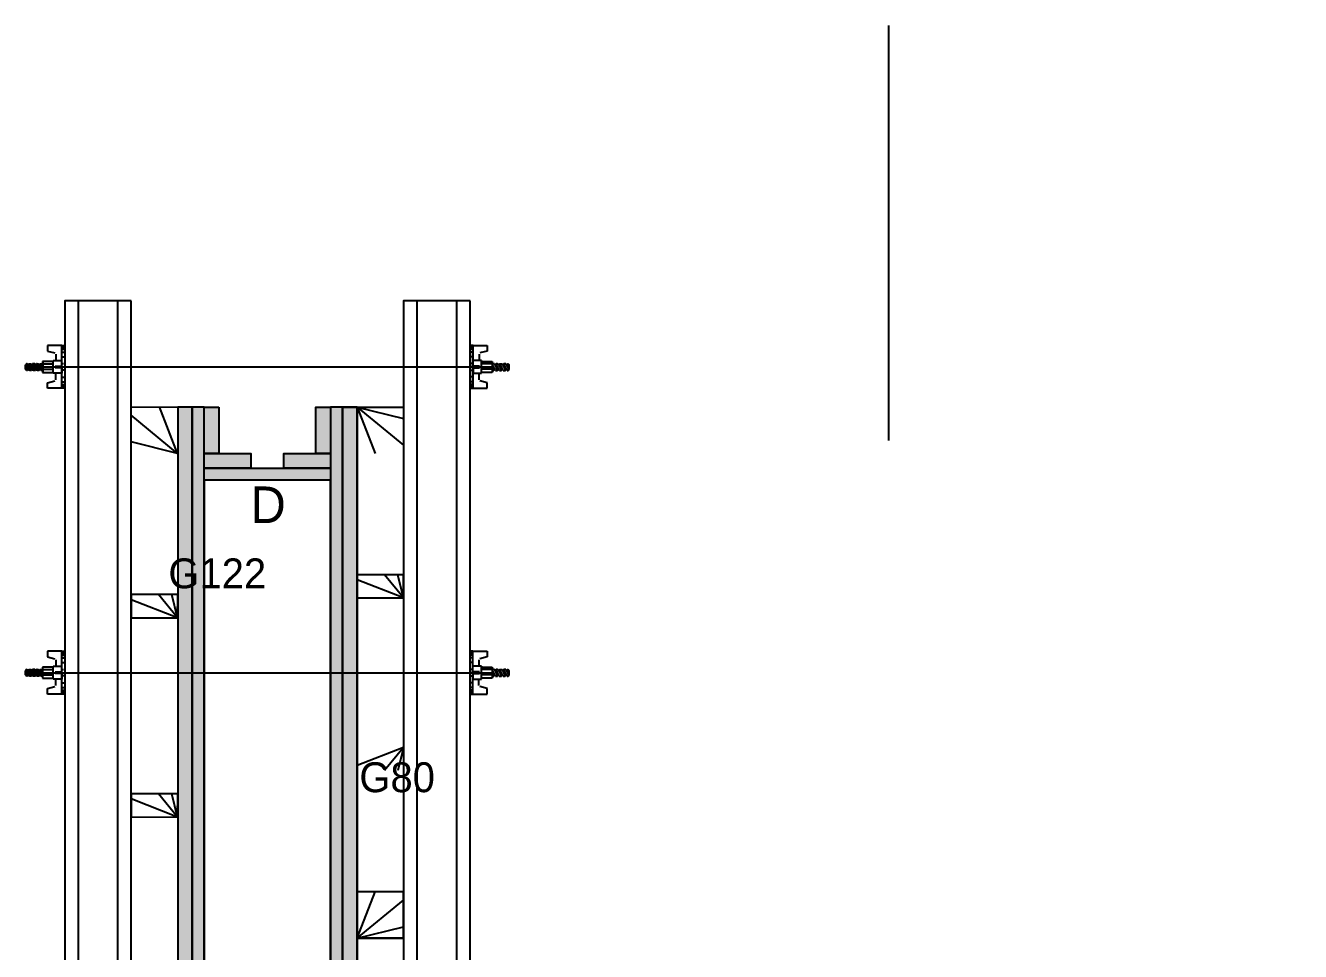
# Model space of a CAD drawing. Header units: metres. Extents: x 3473 to 8260, y 7512 to 8182.
# Drawn here: x 3473.3 to 3857.1, y 7903.3 to 8182.2 of the extents above; entities that cross this region are included whole.
import ezdxf

# ---------------------------------------------------------------- set-up
doc = ezdxf.new("R2010")
doc.units = ezdxf.units.M
for name, color, linetype in [('CHAPA', 7, 'Continuous'), ('CONCRETO', 7, 'Continuous'), ('Hachura', 7, 'Continuous'), ('Madeira', 7, 'Continuous'), ('Perfil Metálico', 7, 'Continuous'), ('SARRAFO', 7, 'Continuous'), ('TEXTO_GERAL', 7, 'Continuous')]:
    doc.layers.add(name, color=color, linetype=linetype)

msp = doc.modelspace()

# ---------------------------------------------------------------- hatches: boundary and pattern name
at = {"layer": 'Hachura'}
h = msp.add_hatch(color=7, dxfattribs=at)
h.dxf.hatch_style = 1
h.paths.add_polyline_path([(3523.5, 8067.31), (3519.1, 8067.31), (3519.1, 8067.31), (3519.1, 7587.31), (3519.1, 7587.31), (3523.5, 7587.31), (3523.5, 7587.31), (3523.5, 8067.31)])
h = msp.add_hatch(color=7, dxfattribs=at)
h.dxf.hatch_style = 1
h.paths.add_polyline_path([(3523.5, 7587.31), (3527.1, 7587.31), (3527.1, 7587.31), (3527.1, 8067.31), (3527.1, 8067.31), (3523.5, 8067.31), (3523.5, 8067.31), (3523.5, 7587.31)])
h = msp.add_hatch(color=7, dxfattribs=at)
h.dxf.hatch_style = 1
h.paths.add_polyline_path([(3527.1, 8053.31), (3531.5, 8053.31), (3531.5, 8053.31), (3531.5, 8067.31), (3531.5, 8067.31), (3527.1, 8067.31), (3527.1, 8067.31), (3527.1, 8053.31)])
h = msp.add_hatch(color=7, dxfattribs=at)
h.dxf.hatch_style = 1
h.paths.add_polyline_path([(3560.7, 8053.31), (3565.1, 8053.31), (3565.1, 8053.31), (3565.1, 8067.31), (3565.1, 8067.31), (3560.7, 8067.31), (3560.7, 8067.31), (3560.7, 8053.31)])
h = msp.add_hatch(color=7, dxfattribs=at)
h.dxf.hatch_style = 1
h.paths.add_polyline_path([(3568.7, 8067.31), (3565.1, 8067.31), (3565.1, 8067.31), (3565.1, 7647.31), (3565.1, 7647.31), (3568.7, 7647.31), (3568.7, 7647.31), (3568.7, 8067.31)])
h = msp.add_hatch(color=7, dxfattribs=at)
h.dxf.hatch_style = 1
h.paths.add_polyline_path([(3573.1, 8067.31), (3568.7, 8067.31), (3568.7, 8067.31), (3568.7, 7647.31), (3568.7, 7647.31), (3573.1, 7647.31), (3573.1, 7647.31), (3573.1, 8067.31)])
h = msp.add_hatch(color=7, dxfattribs=at)
h.dxf.hatch_style = 1
h.paths.add_polyline_path([(3527.1, 8053.31), (3527.1, 8048.91), (3527.1, 8048.91), (3541.1, 8048.91), (3541.1, 8048.91), (3541.1, 8053.31), (3541.1, 8053.31), (3527.1, 8053.31)])
h = msp.add_hatch(color=7, dxfattribs=at)
h.dxf.hatch_style = 1
h.paths.add_polyline_path([(3551.1, 8053.31), (3551.1, 8048.91), (3551.1, 8048.91), (3565.1, 8048.91), (3565.1, 8048.91), (3565.1, 8053.31), (3565.1, 8053.31), (3551.1, 8053.31)])
h = msp.add_hatch(color=7, dxfattribs=at)
h.dxf.hatch_style = 1
h.paths.add_polyline_path([(3527.1, 8045.31), (3527.1, 8048.91), (3527.1, 8048.91), (3565.1, 8048.91), (3565.1, 8048.91), (3565.1, 8045.31), (3565.1, 8045.31), (3527.1, 8045.31)])

# ---------------------------------------------------------------- linework, layer by layer
at = {"layer": 'CHAPA', "color": 7, "lineweight": 25}
for points in [[(3523.5, 7587.31), (3527.1, 7587.31), (3527.1, 8067.31), (3523.5, 8067.31)], [(3565.1, 8067.31), (3565.1, 7647.31), (3568.7, 7647.31), (3568.7, 8067.31)], [(3527.1, 8045.31), (3527.1, 8048.91), (3565.1, 8048.91), (3565.1, 8045.31)]]:
    msp.add_lwpolyline(points, close=True, dxfattribs=at)
at = {"layer": 'CONCRETO', "color": 7, "lineweight": 25}
msp.add_lwpolyline([(3857.1, 7609.31), (3857.1, 7647.31), (3565.1, 7647.31), (3565.1, 8045.31), (3527.1, 8045.31), (3527.1, 7609.31)], close=True, dxfattribs=at)
at = {"layer": 'Defpoints', "color": 7, "lineweight": 25}
msp.add_line((3733.15, 8057.23), (3733.15, 8182.23), dxfattribs=at)
at = {"layer": 'Hachura', "color": 7, "lineweight": 25}
for p, q in [((3484.2, 8085.84), (3479.94, 8085.84)), ((3479.94, 8085.84), (3479.94, 8084.17)), ((3479.94, 8084.17), (3482.15, 8083.59)), ((3482.39, 8083.27), (3482.39, 8081.33)), ((3484.18, 8085.71), (3485.1, 8085.71)), ((3484.18, 8085.5), (3485.1, 8085.5)), ((3484.18, 8085.16), (3485.1, 8085.16)), ((3484.18, 8084.7), (3485.1, 8084.7)), ((3484.18, 8083.85), (3485.1, 8083.85)), ((3484.2, 8072.95), (3484.2, 8085.84)), ((3484.2, 8085.84), (3485.1, 8085.84)), ((3485.1, 8085.84), (3485.1, 8072.95)), ((3485.1, 8084.89), (3485.1, 8077.08)), ((3608.02, 8085.71), (3607.09, 8085.71)), ((3608.02, 8085.5), (3607.09, 8085.5)), ((3608.02, 8085.16), (3607.09, 8085.16)), ((3608.02, 8084.7), (3607.09, 8084.7)), ((3608.02, 8083.85), (3607.09, 8083.85)), ((3607.1, 8085.84), (3607.1, 8072.95)), ((3608, 8085.84), (3607.1, 8085.84)), ((3607.1, 8084.89), (3607.1, 8077.08)), ((3608, 8072.95), (3608, 8085.84)), ((3608, 8085.84), (3612.26, 8085.84)), ((3609.81, 8083.27), (3609.81, 8081.33)), ((3612.26, 8084.17), (3610.05, 8083.59)), ((3612.26, 8085.84), (3612.26, 8084.17)), ((3473.62, 8080.3), (3473.3, 8079.97)), ((3473.3, 8078.68), (3473.3, 8079.97)), ((3473.62, 8079.78), (3473.96, 8080.46)), ((3474.18, 8080.4), (3473.62, 8079.27)), ((3473.62, 8080.04), (3473.75, 8080.3)), ((3473.75, 8080.3), (3473.62, 8080.3)), ((3474.26, 8080.3), (3473.62, 8079.01)), ((3473.62, 8080.3), (3473.62, 8078.36)), ((3473.94, 8078.36), (3474.91, 8080.3)), ((3473.94, 8078.36), (3474.91, 8080.3)), ((3474.03, 8078.29), (3475.12, 8080.46)), ((3474.26, 8080.3), (3474.91, 8080.3)), ((3475.35, 8080.4), (3474.27, 8078.26)), ((3474.3, 8079.4), (3614.1, 8079.39)), ((3475.42, 8080.3), (3474.46, 8078.36)), ((3475.1, 8078.36), (3476.07, 8080.3)), ((3475.19, 8078.29), (3476.28, 8080.46)), ((3476.07, 8080.3), (3475.42, 8080.3)), ((3476.51, 8080.4), (3475.44, 8078.26)), ((3476.59, 8080.3), (3475.62, 8078.36)), ((3476.26, 8078.36), (3477.23, 8080.3)), ((3476.36, 8078.29), (3477.44, 8080.46)), ((3476.8, 8080.3), (3476.59, 8080.3)), ((3477.67, 8080.4), (3476.6, 8078.26)), ((3477.75, 8080.3), (3476.78, 8078.36)), ((3476.8, 8080.3), (3477.23, 8080.3)), ((3477.42, 8078.36), (3478.39, 8080.3)), ((3477.75, 8080.3), (3478.39, 8080.3)), ((3478.39, 8079.52), (3477.76, 8078.26)), ((3478.39, 8079.27), (3477.94, 8078.36)), ((3478.39, 8081.07), (3478.39, 8077.72)), ((3481.62, 8081.07), (3478.39, 8081.07)), ((3478.39, 8080.3), (3481.62, 8080.3)), ((3478.46, 8081.07), (3478.46, 8077.72)), ((3481.62, 8077.46), (3481.62, 8081.33)), ((3481.62, 8081.33), (3484.2, 8081.33)), ((3481.62, 8081.33), (3481.62, 8081.07)), ((3481.62, 8081.33), (3481.62, 8081.07)), ((3482.2, 8079.6), (3484.2, 8079.6)), ((3484.18, 8082.42), (3485.1, 8082.42)), ((3484.2, 8079.39), (3484.2, 8077.46)), ((3484.2, 8079.39), (3485.1, 8079.39)), ((3484.32, 8080.37), (3484.75, 8080.37)), ((3608.02, 8082.42), (3607.1, 8082.42)), ((3608, 8079.39), (3607.1, 8079.39)), ((3607.87, 8080.37), (3607.44, 8080.37)), ((3610.58, 8081.33), (3608, 8081.33)), ((3610, 8079.6), (3608, 8079.6)), ((3608, 8079.4), (3608, 8077.46)), ((3610.58, 8077.46), (3610.58, 8081.33)), ((3610.58, 8081.33), (3610.58, 8081.07)), ((3610.58, 8081.33), (3610.58, 8081.07)), ((3610.58, 8081.07), (3613.81, 8081.07)), ((3613.81, 8080.3), (3610.58, 8080.3)), ((3613.74, 8081.07), (3613.74, 8077.72)), ((3613.81, 8081.07), (3613.81, 8077.72)), ((3614.45, 8080.3), (3613.81, 8080.3)), ((3614.77, 8078.36), (3613.81, 8080.3)), ((3613.81, 8079.52), (3614.44, 8078.26)), ((3613.81, 8079.27), (3614.26, 8078.36)), ((3614.45, 8080.3), (3615.42, 8078.36)), ((3614.53, 8080.4), (3615.6, 8078.26)), ((3615.84, 8078.29), (3614.76, 8080.46)), ((3615.4, 8080.3), (3614.97, 8080.3)), ((3615.93, 8078.36), (3614.97, 8080.3)), ((3615.4, 8080.3), (3615.61, 8080.3)), ((3615.61, 8080.3), (3616.58, 8078.36)), ((3615.69, 8080.4), (3616.76, 8078.26)), ((3617, 8078.29), (3615.92, 8080.46)), ((3616.13, 8080.3), (3616.77, 8080.3)), ((3617.09, 8078.36), (3616.13, 8080.3)), ((3616.77, 8080.3), (3617.74, 8078.36)), ((3616.85, 8080.4), (3617.92, 8078.26)), ((3618.16, 8078.29), (3617.08, 8080.46)), ((3618.26, 8078.36), (3617.29, 8080.3)), ((3617.93, 8080.3), (3617.29, 8080.3)), ((3618.26, 8078.36), (3617.29, 8080.3)), ((3617.93, 8080.3), (3618.58, 8079.01)), ((3618.01, 8080.4), (3618.58, 8079.27)), ((3618.58, 8079.78), (3618.24, 8080.46)), ((3618.58, 8080.04), (3618.45, 8080.3)), ((3618.45, 8080.3), (3618.58, 8080.3)), ((3618.58, 8080.3), (3618.9, 8079.97)), ((3618.58, 8080.3), (3618.58, 8078.36)), ((3618.9, 8078.68), (3618.9, 8079.97)), ((3473.62, 8078.36), (3473.3, 8078.68)), ((3473.94, 8078.36), (3473.62, 8078.36)), ((3473.62, 8078.36), (3473.62, 8078.36)), ((3475.1, 8078.36), (3474.46, 8078.36)), ((3476.26, 8078.36), (3475.62, 8078.36)), ((3475.83, 8078.36), (3475.62, 8078.36)), ((3477.42, 8078.36), (3476.78, 8078.36)), ((3478.39, 8078.36), (3477.94, 8078.36)), ((3478.39, 8078.75), (3481.62, 8078.75)), ((3478.39, 8077.72), (3481.62, 8077.72)), ((3484.2, 8077.46), (3481.62, 8077.46)), ((3484.2, 8079.08), (3482.2, 8079.08)), ((3482.39, 8075.52), (3482.39, 8077.46)), ((3484.18, 8076.35), (3485.1, 8076.35)), ((3484.2, 8078.1), (3484.2, 8078.75)), ((3484.2, 8072.95), (3484.2, 8078.1)), ((3484.51, 8078.44), (3484.3, 8078.44)), ((3484.95, 8078.44), (3484.51, 8078.44)), ((3608.02, 8076.36), (3607.09, 8076.36)), ((3607.25, 8078.44), (3607.68, 8078.44)), ((3607.68, 8078.44), (3607.89, 8078.44)), ((3608, 8079.08), (3610, 8079.08)), ((3608, 8078.11), (3608, 8078.75)), ((3608, 8072.95), (3608, 8078.11)), ((3608, 8077.46), (3610.58, 8077.46)), ((3609.81, 8075.52), (3609.81, 8077.46)), ((3613.81, 8078.75), (3610.58, 8078.75)), ((3613.81, 8077.72), (3610.58, 8077.72)), ((3613.81, 8078.36), (3614.26, 8078.36)), ((3614.77, 8078.36), (3615.42, 8078.36)), ((3615.93, 8078.36), (3616.58, 8078.36)), ((3616.37, 8078.36), (3616.58, 8078.36)), ((3617.09, 8078.36), (3617.74, 8078.36)), ((3618.26, 8078.36), (3618.58, 8078.36)), ((3618.58, 8078.36), (3618.9, 8078.68)), ((3618.58, 8078.36), (3618.58, 8078.36)), ((3479.94, 8074.62), (3482.15, 8075.2)), ((3479.94, 8072.95), (3479.94, 8074.62)), ((3485.1, 8072.95), (3479.96, 8072.95)), ((3484.18, 8074.94), (3485.1, 8074.94)), ((3484.18, 8074.1), (3485.1, 8074.1)), ((3484.18, 8073.63), (3485.1, 8073.63)), ((3484.18, 8073.3), (3485.1, 8073.3)), ((3484.18, 8073.09), (3485.1, 8073.09)), ((3608.02, 8074.94), (3607.09, 8074.94)), ((3608.02, 8074.1), (3607.09, 8074.1)), ((3608.02, 8073.63), (3607.09, 8073.63)), ((3608.02, 8073.3), (3607.09, 8073.3)), ((3608.02, 8073.09), (3607.09, 8073.09)), ((3607.1, 8072.95), (3612.23, 8072.95)), ((3612.26, 8074.62), (3610.05, 8075.2)), ((3612.26, 8072.95), (3612.26, 8074.62)), ((3484.19, 7993.76), (3479.93, 7993.76)), ((3479.93, 7993.76), (3479.93, 7992.08)), ((3479.93, 7992.08), (3482.14, 7991.5)), ((3482.38, 7991.19), (3482.38, 7989.24)), ((3484.17, 7993.62), (3485.1, 7993.62)), ((3484.17, 7993.41), (3485.1, 7993.41)), ((3484.17, 7993.07), (3485.1, 7993.07)), ((3484.17, 7992.61), (3485.1, 7992.61)), ((3484.17, 7991.77), (3485.1, 7991.77)), ((3484.19, 7980.86), (3484.19, 7993.76)), ((3484.19, 7993.76), (3485.09, 7993.76)), ((3485.09, 7993.76), (3485.09, 7980.86)), ((3485.09, 7992.81), (3485.09, 7984.99)), ((3608.01, 7993.62), (3607.08, 7993.62)), ((3608.01, 7993.41), (3607.08, 7993.41)), ((3608.01, 7993.07), (3607.08, 7993.07)), ((3608.01, 7992.61), (3607.08, 7992.61)), ((3608.01, 7991.77), (3607.08, 7991.77)), ((3607.09, 7993.76), (3607.09, 7980.86)), ((3607.99, 7993.76), (3607.09, 7993.76)), ((3607.09, 7992.81), (3607.09, 7984.99)), ((3607.99, 7980.86), (3607.99, 7993.76)), ((3607.99, 7993.76), (3612.25, 7993.76)), ((3609.8, 7991.19), (3609.8, 7989.24)), ((3612.25, 7992.08), (3610.04, 7991.5)), ((3612.25, 7993.76), (3612.25, 7992.08)), ((3473.61, 7988.21), (3473.29, 7987.89)), ((3473.29, 7986.6), (3473.29, 7987.89)), ((3473.61, 7987.7), (3473.95, 7988.37)), ((3474.18, 7988.31), (3473.61, 7987.18)), ((3473.61, 7987.95), (3473.74, 7988.21)), ((3473.74, 7988.21), (3473.61, 7988.21)), ((3474.25, 7988.21), (3473.61, 7986.92)), ((3473.61, 7988.21), (3473.61, 7986.28)), ((3473.93, 7986.28), (3474.9, 7988.21)), ((3473.93, 7986.28), (3474.9, 7988.21)), ((3474.02, 7986.2), (3475.11, 7988.37)), ((3474.25, 7988.21), (3474.9, 7988.21)), ((3475.34, 7988.31), (3474.27, 7986.17)), ((3474.29, 7987.3), (3614.09, 7987.3)), ((3475.42, 7988.21), (3474.45, 7986.28)), ((3475.09, 7986.28), (3476.06, 7988.21)), ((3475.19, 7986.2), (3476.27, 7988.37)), ((3476.06, 7988.21), (3475.42, 7988.21)), ((3476.5, 7988.31), (3475.43, 7986.17)), ((3476.58, 7988.21), (3475.61, 7986.28)), ((3476.25, 7986.28), (3477.22, 7988.21)), ((3476.35, 7986.2), (3477.43, 7988.37)), ((3476.79, 7988.21), (3476.58, 7988.21)), ((3477.66, 7988.31), (3476.59, 7986.17)), ((3477.74, 7988.21), (3476.77, 7986.28)), ((3476.79, 7988.21), (3477.22, 7988.21)), ((3477.41, 7986.28), (3478.38, 7988.21)), ((3477.74, 7988.21), (3478.38, 7988.21)), ((3478.38, 7987.44), (3477.75, 7986.17)), ((3478.38, 7987.18), (3477.93, 7986.28)), ((3478.38, 7988.99), (3478.38, 7985.63)), ((3481.61, 7988.99), (3478.38, 7988.99)), ((3478.38, 7988.21), (3481.61, 7988.21)), ((3478.45, 7988.99), (3478.45, 7985.63)), ((3481.61, 7985.37), (3481.61, 7989.24)), ((3481.61, 7989.24), (3484.19, 7989.24)), ((3481.61, 7989.24), (3481.61, 7988.99)), ((3481.61, 7989.24), (3481.61, 7988.99)), ((3482.19, 7987.51), (3484.19, 7987.51)), ((3484.17, 7990.34), (3485.09, 7990.34)), ((3484.19, 7987.31), (3484.19, 7985.37)), ((3484.19, 7987.3), (3485.09, 7987.3)), ((3484.31, 7988.28), (3484.75, 7988.28)), ((3608.01, 7990.34), (3607.09, 7990.34)), ((3607.99, 7987.3), (3607.09, 7987.3)), ((3607.87, 7988.28), (3607.43, 7988.28)), ((3610.57, 7989.24), (3607.99, 7989.24)), ((3609.99, 7987.51), (3607.99, 7987.51)), ((3607.99, 7987.31), (3607.99, 7985.37)), ((3610.57, 7985.37), (3610.57, 7989.24)), ((3610.57, 7989.24), (3610.57, 7988.99)), ((3610.57, 7989.24), (3610.57, 7988.99)), ((3610.57, 7988.99), (3613.8, 7988.99)), ((3613.8, 7988.21), (3610.57, 7988.21)), ((3613.73, 7988.99), (3613.73, 7985.63)), ((3613.8, 7988.99), (3613.8, 7985.63)), ((3614.44, 7988.21), (3613.8, 7988.21)), ((3614.76, 7986.28), (3613.8, 7988.21)), ((3613.8, 7987.44), (3614.43, 7986.17)), ((3613.8, 7987.18), (3614.25, 7986.28)), ((3614.44, 7988.21), (3615.41, 7986.28)), ((3614.52, 7988.31), (3615.59, 7986.17)), ((3615.83, 7986.21), (3614.75, 7988.37)), ((3615.39, 7988.21), (3614.96, 7988.21)), ((3615.92, 7986.28), (3614.96, 7988.21)), ((3615.39, 7988.21), (3615.6, 7988.21)), ((3615.6, 7988.21), (3616.57, 7986.28)), ((3615.68, 7988.31), (3616.75, 7986.17)), ((3616.99, 7986.21), (3615.91, 7988.37)), ((3616.12, 7988.21), (3616.76, 7988.21)), ((3617.09, 7986.28), (3616.12, 7988.21)), ((3616.76, 7988.21), (3617.73, 7986.28)), ((3616.84, 7988.31), (3617.91, 7986.17)), ((3618.15, 7986.21), (3617.07, 7988.37)), ((3618.25, 7986.28), (3617.28, 7988.21)), ((3617.92, 7988.21), (3617.28, 7988.21)), ((3618.25, 7986.28), (3617.28, 7988.21)), ((3617.92, 7988.21), (3618.57, 7986.92)), ((3618, 7988.31), (3618.57, 7987.18)), ((3618.57, 7987.7), (3618.23, 7988.37)), ((3618.57, 7987.95), (3618.44, 7988.21)), ((3618.44, 7988.21), (3618.57, 7988.21)), ((3618.57, 7988.21), (3618.89, 7987.89)), ((3618.57, 7988.21), (3618.57, 7986.28)), ((3618.89, 7986.6), (3618.89, 7987.89)), ((3473.61, 7986.28), (3473.29, 7986.6)), ((3473.93, 7986.28), (3473.61, 7986.28)), ((3473.61, 7986.28), (3473.61, 7986.28)), ((3475.09, 7986.28), (3474.45, 7986.28)), ((3476.25, 7986.28), (3475.61, 7986.28)), ((3475.82, 7986.28), (3475.61, 7986.28)), ((3477.41, 7986.28), (3476.77, 7986.28)), ((3478.38, 7986.28), (3477.93, 7986.28)), ((3478.38, 7986.66), (3481.61, 7986.66)), ((3478.38, 7985.63), (3481.61, 7985.63)), ((3484.19, 7985.37), (3481.61, 7985.37)), ((3484.19, 7987), (3482.19, 7987)), ((3482.38, 7983.43), (3482.38, 7985.37)), ((3484.17, 7984.27), (3485.1, 7984.27)), ((3484.19, 7986.02), (3484.19, 7986.66)), ((3484.19, 7980.86), (3484.19, 7986.02)), ((3484.51, 7986.35), (3484.29, 7986.35)), ((3484.94, 7986.35), (3484.51, 7986.35)), ((3608.01, 7984.27), (3607.08, 7984.27)), ((3607.24, 7986.35), (3607.67, 7986.35)), ((3607.67, 7986.35), (3607.88, 7986.35)), ((3607.99, 7987), (3609.99, 7987)), ((3607.99, 7986.02), (3607.99, 7986.66)), ((3607.99, 7980.86), (3607.99, 7986.02)), ((3607.99, 7985.37), (3610.57, 7985.37)), ((3609.8, 7983.43), (3609.8, 7985.37)), ((3613.8, 7986.66), (3610.57, 7986.66)), ((3613.8, 7985.63), (3610.57, 7985.63)), ((3613.8, 7986.28), (3614.25, 7986.28)), ((3614.76, 7986.28), (3615.41, 7986.28)), ((3615.92, 7986.28), (3616.57, 7986.28)), ((3616.36, 7986.28), (3616.57, 7986.28)), ((3617.09, 7986.28), (3617.73, 7986.28)), ((3618.25, 7986.28), (3618.57, 7986.28)), ((3618.57, 7986.28), (3618.89, 7986.6)), ((3618.57, 7986.28), (3618.57, 7986.28)), ((3479.93, 7982.54), (3482.14, 7983.12)), ((3479.93, 7980.86), (3479.93, 7982.54)), ((3485.09, 7980.86), (3479.95, 7980.86)), ((3484.17, 7982.85), (3485.1, 7982.85)), ((3484.17, 7982.01), (3485.1, 7982.01)), ((3484.17, 7981.55), (3485.1, 7981.55)), ((3484.17, 7981.21), (3485.1, 7981.21)), ((3484.17, 7981), (3485.1, 7981)), ((3608.01, 7982.85), (3607.08, 7982.85)), ((3608.01, 7982.01), (3607.08, 7982.01)), ((3608.01, 7981.55), (3607.08, 7981.55)), ((3608.01, 7981.21), (3607.08, 7981.21)), ((3608.01, 7981), (3607.08, 7981)), ((3607.09, 7980.86), (3612.23, 7980.86)), ((3612.25, 7982.54), (3610.04, 7983.12)), ((3612.25, 7980.86), (3612.25, 7982.54))]:
    msp.add_line(p, q, dxfattribs=at)
at = {"layer": 'Madeira', "color": 7, "lineweight": 25}
for p, q in [((3519.08, 8053.31), (3505.1, 8064.84)), ((3519.08, 8053.31), (3513.67, 8067.32)), ((3573.1, 8067.31), (3587.1, 8055.79)), ((3573.1, 8067.31), (3587.1, 8063.83)), ((3573.1, 8067.31), (3578.53, 8053.31)), ((3519.08, 8053.31), (3505.09, 8056.81)), ((3587.1, 8009.81), (3573.1, 8015.24)), ((3587.1, 8009.81), (3581.34, 8016.81)), ((3587.1, 8009.81), (3585.36, 8016.81)), ((3519.09, 8003.82), (3513.34, 8010.82)), ((3519.09, 8003.82), (3517.36, 8010.82)), ((3519.09, 8003.82), (3505.1, 8009.26)), ((3587.1, 7964.81), (3573.1, 7959.38)), ((3587.1, 7964.81), (3581.34, 7957.81)), ((3587.1, 7964.81), (3585.36, 7957.81)), ((3519.09, 7943.82), (3505.1, 7949.26)), ((3519.09, 7943.82), (3513.34, 7950.82)), ((3519.09, 7943.82), (3517.36, 7950.82)), ((3573.1, 7907.31), (3578.53, 7921.31)), ((3573.1, 7907.31), (3587.1, 7918.83)), ((3573.1, 7907.31), (3587.1, 7910.79))]:
    msp.add_line(p, q, dxfattribs=at)
for points in [[(3519.1, 7827.32), (3505.1, 7827.33), (3505.1, 8067.33), (3519.1, 8067.31)], [(3573.1, 8067.31), (3587.1, 8067.31), (3587.1, 7907.31), (3573.1, 7907.31)], [(3587.1, 8009.81), (3587.1, 8016.81), (3573.1, 8016.81), (3573.1, 8009.81)], [(3519.09, 8003.82), (3519.1, 8010.82), (3505.1, 8010.83), (3505.09, 8003.83)], [(3519.09, 7943.82), (3519.1, 7950.82), (3505.1, 7950.83), (3505.09, 7943.83)], [(3573.1, 7907.31), (3587.1, 7907.31), (3587.1, 7921.31), (3573.1, 7921.31)]]:
    msp.add_lwpolyline(points, close=True, dxfattribs=at)
at = {"layer": 'Perfil Metálico', "color": 7, "lineweight": 25}
for points in [[(3505.1, 8099.25), (3485.1, 8099.25), (3485.1, 7548.99), (3505.1, 7548.99)], [(3489.1, 7548.99), (3501.1, 7548.99), (3501.1, 8099.25), (3489.1, 8099.25)], [(3607.1, 8099.25), (3587.1, 8099.25), (3587.1, 7655.31), (3607.1, 7655.31)], [(3591.1, 7655.31), (3603.1, 7655.31), (3603.1, 8099.25), (3591.1, 8099.25)]]:
    msp.add_lwpolyline(points, close=True, dxfattribs=at)
at = {"layer": 'SARRAFO', "color": 7, "lineweight": 25}
for points in [[(3523.5, 7587.31), (3523.5, 8067.31), (3519.1, 8067.31), (3519.1, 7587.31)], [(3523.5, 7587.31), (3523.5, 8067.31), (3519.1, 8067.31), (3519.1, 7587.31)], [(3531.5, 8067.31), (3531.5, 8053.31), (3527.1, 8053.31), (3527.1, 8067.31)], [(3565.1, 8067.31), (3565.1, 8053.31), (3560.7, 8053.31), (3560.7, 8067.31)], [(3573.1, 7647.31), (3573.1, 8067.31), (3568.7, 8067.31), (3568.7, 7647.31)], [(3573.1, 7647.31), (3568.7, 7647.31), (3568.7, 8067.31), (3573.1, 8067.31)], [(3541.1, 8048.91), (3527.1, 8048.91), (3527.1, 8053.31), (3541.1, 8053.31)], [(3565.1, 8048.91), (3551.1, 8048.91), (3551.1, 8053.31), (3565.1, 8053.31)]]:
    msp.add_lwpolyline(points, close=True, dxfattribs=at)

# ---------------------------------------------------------------- texts
at = {"layer": 'TEXTO_GERAL', "color": 7, "lineweight": 25}
for s, height, p in [('D', 11, (3541.03, 8032.38)), ('G122', 9, (3516.3, 8012.71)), ('G80', 9, (3573.79, 7951.3))]:
    msp.add_text(s, height=height, dxfattribs=at).set_placement(p)

doc.saveas('drawing.dxf')
